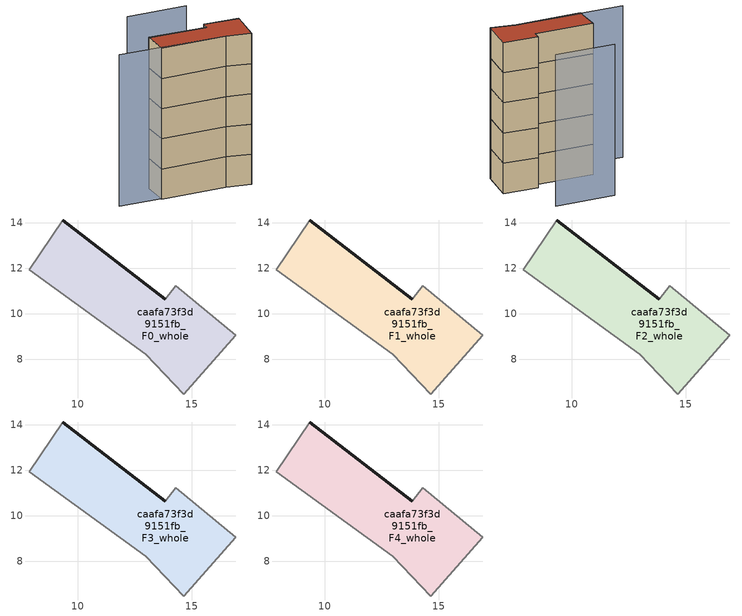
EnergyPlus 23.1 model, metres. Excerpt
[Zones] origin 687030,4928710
caafa73f3d9151fb_F0_whole
 floor ground (EU_floor_Construction): 14.66,6.46 16.94,9.05 14.31,11.23 13.84,10.63 9.33,14.12 7.86,11.92 12.98,8.21 z0
 wall outside (EU_wall_Construction): 9.33,14.12 13.84,10.63 z0:3
 wall adiabatic (EU_wall_Construction): 13.84,10.63 14.31,11.23 16.94,9.05 14.66,6.46 12.98,8.21 7.86,11.92 9.33,14.12 z0:3
caafa73f3d9151fb_F1_whole
 floor to caafa73f3d9151fb_F0_whole (EU_floor_Construction): 14.66,6.46 16.94,9.05 14.3,11.23 13.84,10.63 9.33,14.12 7.86,11.92 12.98,8.21 z3
 wall outside (EU_wall_Construction): 9.33,14.12 13.84,10.63 z3:6
 wall adiabatic (EU_wall_Construction): 13.84,10.63 14.31,11.23 16.94,9.05 14.66,6.46 12.98,8.21 7.86,11.92 9.33,14.12 z3:6
caafa73f3d9151fb_F2_whole
 floor to caafa73f3d9151fb_F1_whole (EU_floor_Construction): 14.66,6.46 16.94,9.05 14.3,11.23 13.84,10.63 9.33,14.12 7.86,11.92 12.98,8.21 z6
 wall outside (EU_wall_Construction): 9.33,14.12 13.84,10.63 z6:9
 wall adiabatic (EU_wall_Construction): 13.84,10.63 14.31,11.23 16.94,9.05 14.66,6.46 12.98,8.21 7.86,11.92 9.33,14.12 z6:9
caafa73f3d9151fb_F3_whole
 floor to caafa73f3d9151fb_F2_whole (EU_floor_Construction): 14.66,6.46 16.94,9.05 14.3,11.23 13.84,10.63 9.33,14.12 7.86,11.92 12.98,8.21 z9
 wall outside (EU_wall_Construction): 9.33,14.12 13.84,10.63 z9:12
 wall adiabatic (EU_wall_Construction): 13.84,10.63 14.31,11.23 16.94,9.05 14.66,6.46 12.98,8.21 7.86,11.92 9.33,14.12 z9:12
caafa73f3d9151fb_F4_whole
 floor to caafa73f3d9151fb_F3_whole (EU_floor_Construction): 14.66,6.46 16.94,9.05 14.3,11.23 13.84,10.63 9.33,14.12 7.86,11.92 12.98,8.21 z12
 wall outside (EU_wall_Construction): 9.33,14.12 13.84,10.63 z12:15
 wall adiabatic (EU_wall_Construction): 13.84,10.63 14.31,11.23 16.94,9.05 14.66,6.46 12.98,8.21 7.86,11.92 9.33,14.12 z12:15
 roof outside (EU_roof_Construction): 14.31,11.23 16.94,9.05 14.66,6.46 12.98,8.21 7.86,11.92 9.33,14.12 13.84,10.63 z15
shading: 4.74,14.57 12.98,8.22 / 16.96,14.5 12.34,18.04 z0:15
[Building]
EU S2 Campaign: North Axis=0; Terrain=City; Solar Distribution=FullExterior
[Site:Location]
Bologna: Latitude=44.5; Longitude=11.25; Time Zone=1; Elevation=37
[SizingPeriod:WeatherFileDays]
AnnualSizingPeriod: Begin Month=1; Begin Day of Month=1; End Month=12; End Day of Month=31; Day of Week for Start Day=Monday; Use Weather File Daylight Saving Period=No; Use Weather File Rain and Snow Indicators=No
[MATERIAL]
EU_InternalMass_Material: Roughness=MediumRough; Thickness=0.1; Conductivity=1; Density=1800; Specific Heat=900; Thermal Absorptance=0.9; Solar Absorptance=0.7; Visible Absorptance=0.7
[MATERIAL:NOMASS] Roughness=MediumRough; Thermal Absorptance=0.9; Solar Absorptance=0.7; Visible Absorptance=0.7
Name | Thermal Resistance
EU_wall_NoMass | 0.905828
EU_roof_NoMass | 0.37593
EU_floor_NoMass | 0.67114
[CONSTRUCTION]
EU_wall_Construction: EU_wall_NoMass
EU_roof_Construction: EU_roof_NoMass
EU_floor_Construction: EU_floor_NoMass
EU_InternalMass_Construction: EU_InternalMass_Material
[ZONE] Type=1; Multiplier=1; Ceiling Height=autocalculate; Floor Area=autocalculate; Part of Total Floor Area=Yes
Name | Volume
caafa73f3d9151fb_F0_whole | 75.4761
caafa73f3d9151fb_F1_whole; caafa73f3d9151fb_F2_whole; caafa73f3d9151fb_F3_whole; caafa73f3d9151fb_F4_whole | 75.4753
[INTERNALMASS] Construction=EU_InternalMass_Construction; Surface Area=25.1587
Name | Zone or ZoneList
caafa73f3d9151fb_F0_whole_EU_InternalMass | caafa73f3d9151fb_F0_whole
caafa73f3d9151fb_F1_whole_EU_InternalMass | caafa73f3d9151fb_F1_whole
caafa73f3d9151fb_F2_whole_EU_InternalMass | caafa73f3d9151fb_F2_whole
caafa73f3d9151fb_F3_whole_EU_InternalMass | caafa73f3d9151fb_F3_whole
caafa73f3d9151fb_F4_whole_EU_InternalMass | caafa73f3d9151fb_F4_whole
[OTHEREQUIPMENT] Fuel Type=Electricity; Design Level Calculation Method=Watts/Area; Power per Zone Floor Area=1; Fraction Latent=0; Fraction Radiant=0; Fraction Lost=0; Carbon Dioxide Generation Rate=0; EndUse Subcategory=EU_Step8_InternalGains
Name | Zone or ZoneList or Space or SpaceList | Schedule
EU_Step8_InternalGain_caafa73f3d9151fb_F0_whole_f000 | caafa73f3d9151fb_F0_whole | EU_Step8_GainSchedule_caafa73f3d9151fb_F0_whole_f000
EU_Step8_InternalGain_caafa73f3d9151fb_F1_whole_f000 | caafa73f3d9151fb_F1_whole | EU_Step8_GainSchedule_caafa73f3d9151fb_F1_whole_f000
EU_Step8_InternalGain_caafa73f3d9151fb_F2_whole_f000 | caafa73f3d9151fb_F2_whole | EU_Step8_GainSchedule_caafa73f3d9151fb_F2_whole_f000
EU_Step8_InternalGain_caafa73f3d9151fb_F3_whole_f000 | caafa73f3d9151fb_F3_whole | EU_Step8_GainSchedule_caafa73f3d9151fb_F3_whole_f000
EU_Step8_InternalGain_caafa73f3d9151fb_F4_whole_f000 | caafa73f3d9151fb_F4_whole | EU_Step8_GainSchedule_caafa73f3d9151fb_F4_whole_f000
[ZONEVENTILATION:DESIGNFLOWRATE] Schedule=EU_AlwaysOn; Design Flow Rate Calculation Method=AirChanges/Hour; Air Changes per Hour=0.73129; Ventilation Type=Natural; Fan Pressure Rise=0; Fan Total Efficiency=1; Constant Term Coefficient=1; Temperature Term Coefficient=0; Velocity Term Coefficient=0; Velocity Squared Term Coefficient=0; Minimum Indoor Temperature=-100; Maximum Indoor Temperature=100; Delta Temperature=-100; Minimum Outdoor Temperature=-100; Maximum Outdoor Temperature=100; Maximum Wind Speed=40
Name | Zone or ZoneList or Space or SpaceList
EU_ConstantAir_caafa73f3d9151fb_F0_whole | caafa73f3d9151fb_F0_whole
EU_ConstantAir_caafa73f3d9151fb_F1_whole | caafa73f3d9151fb_F1_whole
EU_ConstantAir_caafa73f3d9151fb_F2_whole | caafa73f3d9151fb_F2_whole
EU_ConstantAir_caafa73f3d9151fb_F3_whole | caafa73f3d9151fb_F3_whole
EU_ConstantAir_caafa73f3d9151fb_F4_whole | caafa73f3d9151fb_F4_whole
[HVACTEMPLATE:THERMOSTAT] Constant Heating Setpoint=20; Constant Cooling Setpoint=50
EU_HeatOnly_caafa73f3d9151fb_F0_whole; EU_HeatOnly_caafa73f3d9151fb_F1_whole; EU_HeatOnly_caafa73f3d9151fb_F2_whole; EU_HeatOnly_caafa73f3d9151fb_F3_whole; EU_HeatOnly_caafa73f3d9151fb_F4_whole
[HVACTEMPLATE:ZONE:IDEALLOADSAIRSYSTEM] System Availability Schedule=EU_AlwaysOn; Maximum Heating Supply Air Temperature=50; Minimum Cooling Supply Air Temperature=13; Maximum Heating Supply Air Humidity Ratio=0.0156; Minimum Cooling Supply Air Humidity Ratio=0.0077; Heating Limit=NoLimit; Cooling Limit=NoLimit; Heating Availability Schedule=EU_AlwaysOn; Cooling Availability Schedule=EU_CoolingOff; Dehumidification Control Type=ConstantSensibleHeatRatio; Cooling Sensible Heat Ratio=0.7; Dehumidification Setpoint=60; Humidification Control Type=None; Humidification Setpoint=30; Outdoor Air Method=None; Outdoor Air Flow Rate per Person=0.00944; Outdoor Air Flow Rate per Zone Floor Area=0; Outdoor Air Flow Rate per Zone=0; Demand Controlled Ventilation Type=None; Outdoor Air Economizer Type=NoEconomizer; Heat Recovery Type=None; Sensible Heat Recovery Effectiveness=0.7; Latent Heat Recovery Effectiveness=0.65
Name | Template Thermostat
caafa73f3d9151fb_F0_whole | EU_HeatOnly_caafa73f3d9151fb_F0_whole
caafa73f3d9151fb_F1_whole | EU_HeatOnly_caafa73f3d9151fb_F1_whole
caafa73f3d9151fb_F2_whole | EU_HeatOnly_caafa73f3d9151fb_F2_whole
caafa73f3d9151fb_F3_whole | EU_HeatOnly_caafa73f3d9151fb_F3_whole
caafa73f3d9151fb_F4_whole | EU_HeatOnly_caafa73f3d9151fb_F4_whole
[SIZING:ZONE] Zone Cooling Design Supply Air Temperature Input Method=SupplyAirTemperature; Zone Cooling Design Supply Air Temperature=13; Zone Heating Design Supply Air Temperature Input Method=SupplyAirTemperature; Zone Heating Design Supply Air Temperature=50; Zone Cooling Design Supply Air Humidity Ratio=0.008; Zone Heating Design Supply Air Humidity Ratio=0.008; Cooling Design Air Flow Method=DesignDay; Cooling Design Air Flow Rate=0; Cooling Minimum Air Flow per Zone Floor Area=0.000762; Cooling Minimum Air Flow=0; Cooling Minimum Air Flow Fraction=0.2; Heating Design Air Flow Method=DesignDay; Heating Design Air Flow Rate=0; Heating Maximum Air Flow per Zone Floor Area=0.002032; Heating Maximum Air Flow=0.141576; Heating Maximum Air Flow Fraction=0.3; Account for Dedicated Outdoor Air System=No; Dedicated Outdoor Air System Control Strategy=NeutralSupplyAir; Dedicated Outdoor Air Low Setpoint Temperature for Design=autosize; Dedicated Outdoor Air High Setpoint Temperature for Design=autosize; Zone Load Sizing Method=Sensible Load Only No Latent Load; Zone Latent Cooling Design Supply Air Humidity Ratio Input Method=HumidityRatioDifference; Zone Cooling Design Supply Air Humidity Ratio Difference=0.005; Zone Latent Heating Design Supply Air Humidity Ratio Input Method=HumidityRatioDifference; Zone Humidification Design Supply Air Humidity Ratio Difference=0.005
caafa73f3d9151fb_F0_whole; caafa73f3d9151fb_F1_whole; caafa73f3d9151fb_F2_whole; caafa73f3d9151fb_F3_whole; caafa73f3d9151fb_F4_whole
[SCHEDULE:CONSTANT]
Name | Hourly Value
EU_AlwaysOn | 1
EU_CoolingOff | 0
[SCHEDULE:FILE] Column Number=1; Rows to Skip at Top=0; Number of Hours of Data=8760; Column Separator=Comma; Interpolate to Timestep=No; Minutes per Item=60; Adjust Schedule for Daylight Savings=Yes
Name | File
EU_Step8_GainSchedule_caafa73f3d9151fb_F0_whole_f000 | ../../schedules/caafa73f3d9151fb/caafa73f3d9151fb_F0_whole_f000_gain.csv
EU_Step8_GainSchedule_caafa73f3d9151fb_F1_whole_f000 | ../../schedules/caafa73f3d9151fb/caafa73f3d9151fb_F1_whole_f000_gain.csv
EU_Step8_GainSchedule_caafa73f3d9151fb_F2_whole_f000 | ../../schedules/caafa73f3d9151fb/caafa73f3d9151fb_F2_whole_f000_gain.csv
EU_Step8_GainSchedule_caafa73f3d9151fb_F3_whole_f000 | ../../schedules/caafa73f3d9151fb/caafa73f3d9151fb_F3_whole_f000_gain.csv
EU_Step8_GainSchedule_caafa73f3d9151fb_F4_whole_f000 | ../../schedules/caafa73f3d9151fb/caafa73f3d9151fb_F4_whole_f000_gain.csv
